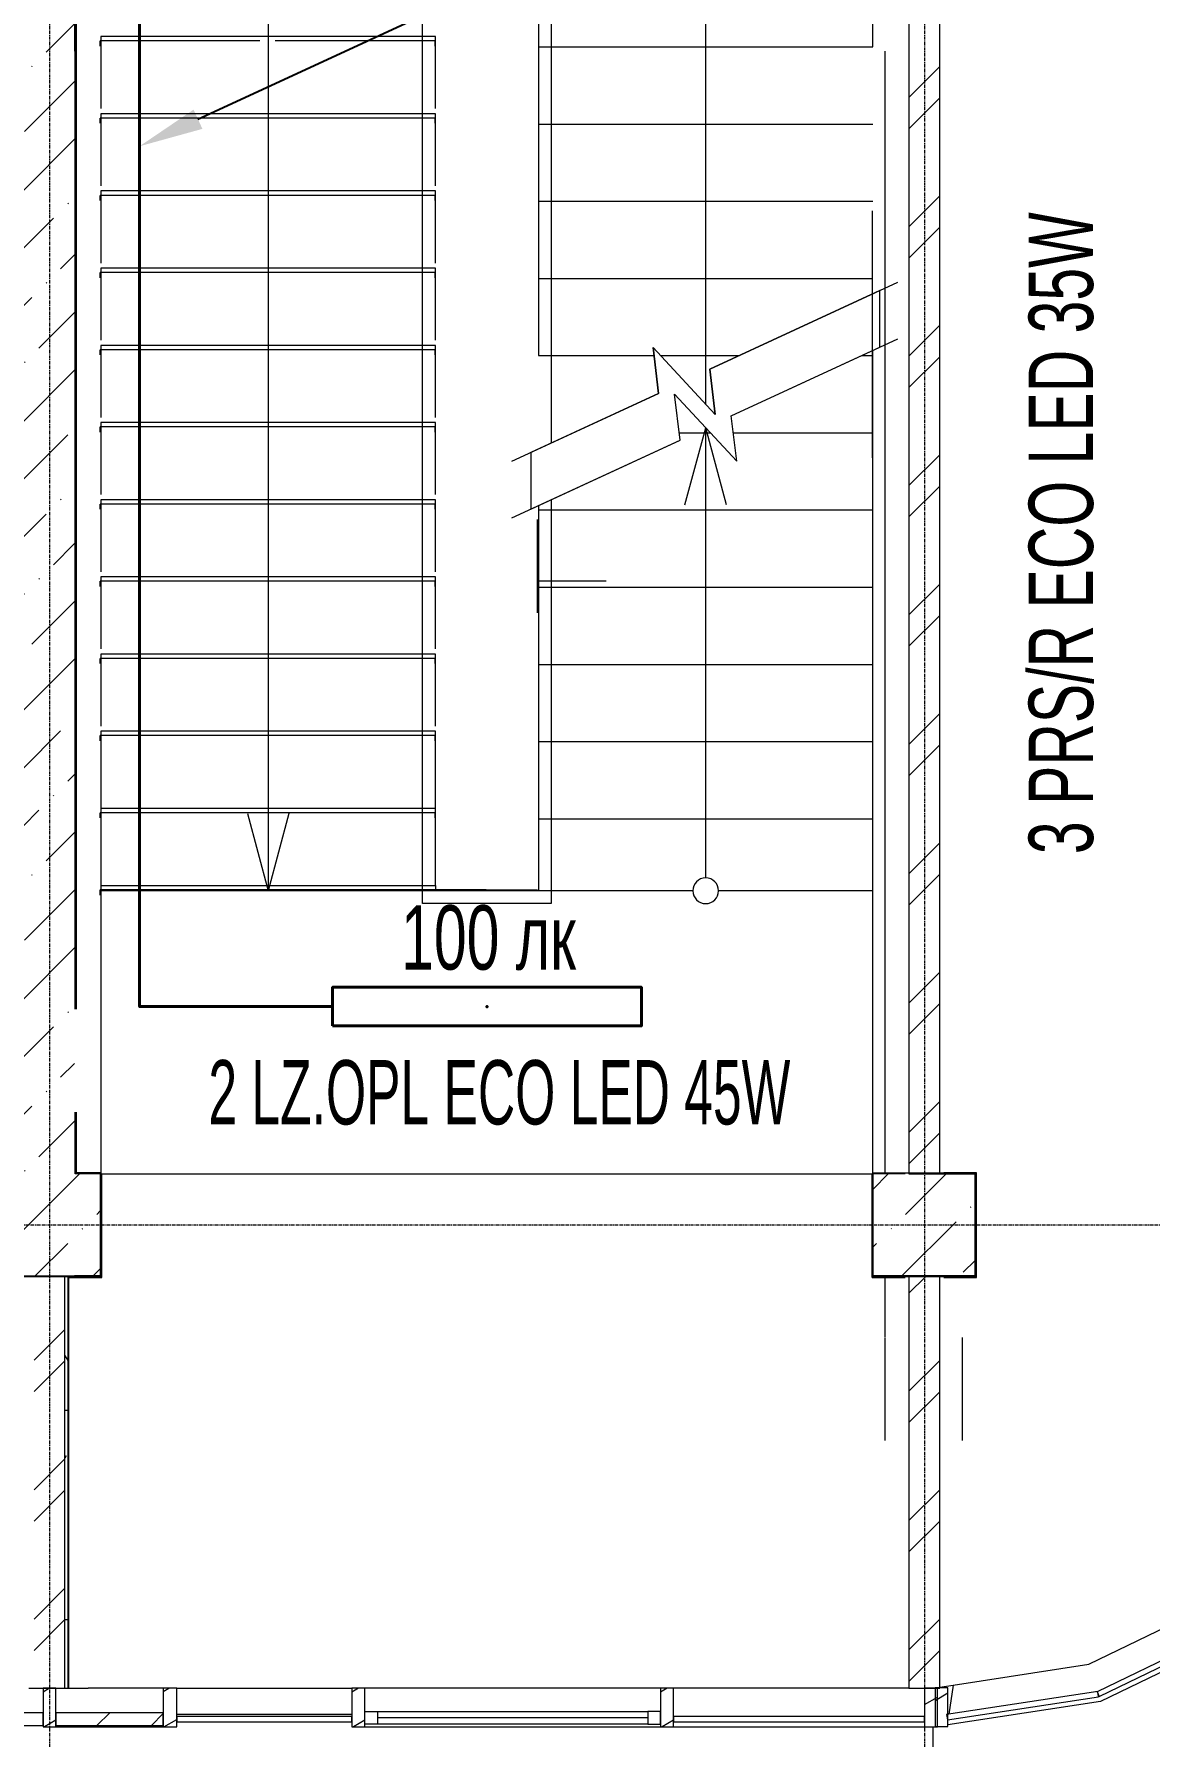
# Model space of a CAD drawing. Header units: metres. Extents: x 19799 to 227756, y -64119 to 286334.
# Drawn here: x 84003 to 88339, y -58775 to -52156 of the extents above; entities that cross this region are included whole.
import ezdxf
from ezdxf import colors
from ezdxf.entities.mleader import LeaderData, LeaderLine
from ezdxf.math import Vec2, Vec3

# ---------------------------------------------------------------- set-up
doc = ezdxf.new("R2010")
doc.units = ezdxf.units.M
doc.linetypes.add('ADSK_Линия сетки', pattern=[21, 12, -3, 3, -3])
doc.layers.add('A-DETL', color=7, linetype='Continuous', lineweight=5, true_color=0x00a600)
for name, color, linetype, lineweight in [('A-DETL-MBND', 7, 'Continuous', 5), ('A-DETL-THIN', 7, 'Continuous', 5), ('A-FLOR', 7, 'Continuous', 5), ('A-GLAZ', 7, 'Continuous', 5), ('A-GLAZ-CURT', 7, 'Continuous', 5), ('A-GLAZ-CWMG', 7, 'Continuous', 5), ('A-WALL', 7, 'Continuous', 5), ('A-WALL-PATT', 7, 'Continuous', 18), ('I-WALL', 7, 'Continuous', 5), ('nadpisi', 84, 'Continuous', 13), ('S-COLS', 7, 'Continuous', 5), ('S-GRID', 7, 'Continuous', 9), ('раб осв', 7, 'Continuous', 40), ('ЭЛ.сети', 5, 'Continuous', 100)]:
    doc.layers.add(name, color=color, linetype=linetype, lineweight=lineweight)
doc.styles.add('Arial', font='ARIALN.TTF', dxfattribs={"width": 0.8, "height": 2.5})
doc.styles.add('ISOPEUR', font='ARIALN.TTF')
pattern_1 = [(45, (0, 0), (84.19025, 308.69666), [396.875, -79.375, 3.353, -76.022])]
pattern_2 = [(45, (0, 0), (-251.4472, 251.4472), []), (45, (0, 381), (-251.4472, 251.4472), [])]
pattern_3 = [(45, (0, 0), (-106.06602, 106.06602), [])]
pattern_4 = [(0, (0, 0), (812.8, 203.2), [33.528, -576.072, 33.528, -576.072, -3251.2]), (0, (0, 0), (812.8, 203.2), [-1219.2, 33.528, -1185.672, 33.528, -576.072, -1422.4]), (0, (0, 0), (812.8, 203.2), [-3048, 33.528, -372.872, 33.528, -982.472]), (120, (304.8, 101.6), (-582.37636, 602.30545), [33.528, -576.072, 33.528, -576.072, -3251.2]), (120, (304.8, 101.6), (-582.37636, 602.30545), [-1219.2, 33.528, -1185.672, 33.528, -576.072, -1422.4]), (120, (304.8, 101.6), (-582.37636, 602.30545), [-3048, 33.528, -372.872, 33.528, -982.472]), (240, (406.4, 508), (-230.42364, -805.50545), [33.528, -576.072, 33.528, -576.072, -3251.2]), (240, (406.4, 508), (-230.42364, -805.50545), [-1219.2, 33.528, -1185.672, 33.528, -576.072, -1422.4]), (240, (406.4, 508), (-230.42364, -805.50545), [-3048, 33.528, -372.872, 33.528, -982.472])]

# ---------------------------------------------------------------- blocks, each defined once
blk = doc.blocks.new('Перекрытия 2 - Перекрытия 2-247100-2 этаж')
at = {"layer": 'A-FLOR', "lineweight": 20}
for p, q in [((53300, 2500), (53300, 2740.1)), ((53300, 2377.2), (53300, 2500)), ((53565.7, 2500), (53300, 2500))]:
    blk.add_line(p, q, dxfattribs=at)
blk = doc.blocks.new('Перекрытия 3 - Перекрытия 1-248223-2 этаж')
at = {"layer": 'A-FLOR', "lineweight": 20}
for p, q in [((51600, 4580), (51600, 4600)), ((52220.7, 4600), (51600, 4600)), ((52900, 4600), (52279.3, 4600)), ((52900, 4600), (52900, 4580)), ((51600, 4280), (51600, 4300)), ((52900, 4300), (51600, 4300)), ((52900, 4300), (52900, 4280)), ((51600, 3980), (51600, 4000)), ((52900, 4000), (51600, 4000)), ((52900, 4000), (52900, 3980)), ((51600, 3680), (51600, 3700)), ((52900, 3700), (51600, 3700)), ((52900, 3700), (52900, 3680)), ((51600, 3380), (51600, 3400)), ((52900, 3400), (51600, 3400)), ((52900, 3400), (52900, 3380)), ((51600, 3080), (51600, 3100)), ((52900, 3100), (51600, 3100)), ((52900, 3100), (52900, 3080)), ((51600, 2780), (51600, 2800)), ((52900, 2800), (51600, 2800)), ((52900, 2800), (52900, 2780)), ((51600, 2480), (51600, 2500)), ((52900, 2500), (51600, 2500)), ((52900, 2500), (52900, 2480)), ((51600, 2180), (51600, 2200)), ((52900, 2200), (51600, 2200)), ((52900, 2200), (52900, 2180)), ((51600, 1880), (51600, 1900)), ((52900, 1900), (51600, 1900)), ((52900, 1900), (52900, 1880)), ((51600, 1580), (51600, 1600)), ((52900, 1600), (51600, 1600)), ((52900, 1600), (52900, 1580)), ((51600, 1280), (51600, 1300)), ((53100, 1300), (51600, 1300))]:
    blk.add_line(p, q, dxfattribs=at)
blk = doc.blocks.new('Перекрытия 4 - Перекрытия 2-248267-2 этаж')
at = {"layer": 'A-FLOR', "lineweight": 20}
blk.add_line((53100, 1300), (53300, 1300), dxfattribs=at)
blk = doc.blocks.new('КДП АПК - КР_rvt-1-2 этаж')
at = {"layer": 'A-WALL-PATT', "lineweight": 5}
h = blk.add_hatch(dxfattribs=at)
h.set_pattern_fill('FP_137', color=256, style=0, pattern_type=2)
h.set_pattern_definition(pattern_1)
h.paths.add_polyline_path([(84037.5, -55945.6), (84162.7, -55945.6), (84162.7, -49845.6), (83962.7, -49845.6), (83962.7, -55945.6)], flags=0)
at = {"layer": 'S-COLS', "lineweight": 5}
h = blk.add_hatch(dxfattribs=at)
h.set_pattern_fill('FP_137', color=256, style=0, pattern_type=2)
h.set_pattern_definition(pattern_1)
h.paths.add_polyline_path([(84162.7, -56345.6), (84162.7, -55945.6), (83862.7, -55945.6), (83862.7, -56345.6), (84037.5, -56345.6)], flags=0)
h = blk.add_hatch(dxfattribs=at)
h.set_pattern_fill('FP_137', color=256, style=0, pattern_type=2)
h.set_pattern_definition(pattern_1)
h.paths.add_polyline_path([(84262.7, -56345.6), (84262.7, -55945.6), (84162.7, -55945.6), (84162.7, -56345.6)], flags=0)
h = blk.add_hatch(dxfattribs=at)
h.set_pattern_fill('FP_137', color=256, style=0, pattern_type=2)
h.set_pattern_definition(pattern_1)
h.paths.add_polyline_path([(87641.4, -56345.6), (87662.7, -56345.6), (87662.7, -55945.6), (87262.7, -55945.6), (87262.7, -56345.6)], flags=0)
at = {"layer": 'A-FLOR', "lineweight": 5}
for p, q in [((87312.7, -55945.6), (87312.7, -51585.6)), ((87262.7, -52205.6), (87262.7, -53165.2)), ((87312.7, -56582.6), (87312.7, -56345.6)), ((87312.7, -56985.6), (87312.7, -56585.6)), ((87612.7, -56585.6), (87612.7, -56985.6))]:
    blk.add_line(p, q, dxfattribs=at)
at = {"layer": 'I-WALL', "lineweight": 5}
blk.add_line((84162.7, -49845.6), (84162.7, -51585.6), dxfattribs=at)
at = {"layer": 'S-COLS', "lineweight": 5}
for p, q in [((84262.7, -55945.6), (84162.7, -55945.6)), ((87262.7, -55945.6), (87662.7, -55945.6)), ((87662.7, -56345.6), (87662.7, -55945.6)), ((83862.7, -56345.6), (84162.7, -56345.6)), ((84262.7, -56345.6), (84162.7, -56345.6)), ((87662.7, -56345.6), (87262.7, -56345.6))]:
    blk.add_line(p, q, dxfattribs=at)
at = {"lineweight": 5}
for name in ['Перекрытия 3 - Перекрытия 1-248223-2 этаж', 'Перекрытия 2 - Перекрытия 2-247100-2 этаж', 'Перекрытия 4 - Перекрытия 2-248267-2 этаж']:
    blk.add_blockref(name, (32662.7, -56145.6), dxfattribs=at)
blk = doc.blocks.new('Системная панель - Сплошная-1637678-2 этаж')
at = {"layer": 'A-GLAZ-CURT'}
h = blk.add_hatch(dxfattribs=at)
h.set_pattern_fill('FP_30', color=256, style=0, pattern_type=2)
h.set_pattern_definition(pattern_3)
h.paths.add_polyline_path([(83357.1, -58730.5), (84037.7, -58730.5), (84037.7, -58680.5), (83357.1, -58680.5)], flags=0)
at = {"layer": 'A-GLAZ-CURT', "lineweight": 13}
for p, q in [((84037.7, -58680.5), (83357.1, -58680.5)), ((83357.1, -58680.5), (83357.1, -58730.5)), ((84037.7, -58730.5), (84037.7, -58680.5)), ((83357.1, -58730.5), (84037.7, -58730.5))]:
    blk.add_line(p, q, dxfattribs=at)
blk = doc.blocks.new('Системная панель - С остеклением-1637639-2 этаж')
at = {"layer": 'A-GLAZ-CURT', "lineweight": 13}
for p, q in [((74437.7, -58695.5), (73757.1, -58695.5)), ((73757.1, -58695.5), (73757.1, -58715.5)), ((74437.7, -58715.5), (74437.7, -58695.5)), ((73757.1, -58715.5), (74437.7, -58715.5))]:
    blk.add_line(p, q, dxfattribs=at)
blk = doc.blocks.new('Системная панель - С остеклением-1636902-2 этаж')
at = {"layer": 'A-GLAZ-CURT', "lineweight": 13}
for p, q in [((487.7, 10), (-487.7, 10)), ((-487.7, 10), (-487.7, -10)), ((487.7, -10), (487.7, 10)), ((-487.7, -10), (487.7, -10))]:
    blk.add_line(p, q, dxfattribs=at)
blk = doc.blocks.new('Прямоугольный импост - 50 x 150мм-1636897-2 этаж')
at = {"layer": 'A-GLAZ-CWMG'}
h = blk.add_hatch(dxfattribs=at)
h.set_pattern_fill('FP_55', color=256, style=0, pattern_type=2)
h.set_pattern_definition([(150, (84062.65, 58705.49), (-60, -103.92305), [])])
h.paths.add_polyline_path([(25, -30), (-25, -30), (-25, 120), (25, 120)], flags=0)
at = {"layer": 'A-GLAZ-CWMG', "lineweight": 18}
for p, q in [((-25, -30), (-25, 120)), ((-25, 120), (25, 120)), ((25, 120), (25, -30)), ((25, -30), (-25, -30))]:
    blk.add_line(p, q, dxfattribs=at)
blk = doc.blocks.new('Прямоугольный импост - 50 x 150мм-V41-2 этаж')
at = {"layer": 'A-GLAZ-CWMG'}
h = blk.add_hatch(dxfattribs=at)
h.set_pattern_fill('FP_56', color=256, style=0, pattern_type=2)
h.set_pattern_definition([(150, (85262.65, 58705.49), (-60, -103.92305), [])])
h.paths.add_polyline_path([(25, -30), (-25, -30), (-25, 120), (25, 120)], flags=0)
at = {"layer": 'A-GLAZ-CWMG', "lineweight": 18}
for p, q in [((-25, -30), (-25, 120)), ((-25, 120), (25, 120)), ((25, 120), (25, -30)), ((25, -30), (-25, -30))]:
    blk.add_line(p, q, dxfattribs=at)
blk = doc.blocks.new('Прямоугольный импост - 50 x 150мм-1636904-2 этаж')
at = {"layer": 'A-GLAZ-CWMG'}
h = blk.add_hatch(dxfattribs=at)
h.set_pattern_fill('FP_57', color=256, style=0, pattern_type=2)
h.set_pattern_definition([(30, (-87513.05, 58705.49), (-60, 103.92305), [])])
h.paths.add_polyline_path([(0, -30), (0, 120), (-50, 120), (-50, -30)], flags=0)
at = {"layer": 'A-GLAZ-CWMG', "lineweight": 18}
for p, q in [((0, 120), (-50, 120)), ((-50, 120), (-50, -30)), ((0, -30), (0, 120)), ((-50, -30), (0, -30))]:
    blk.add_line(p, q, dxfattribs=at)
blk = doc.blocks.new('Прямоугольный импост - 50 x 150мм-1636032-2 этаж')
at = {"layer": 'A-DETL-MBND'}
for p, q in [((87402.7, -58585.5), (86487.7, -58585.5)), ((86487.7, -58735.5), (87463.1, -58735.5))]:
    blk.add_line(p, q, dxfattribs=at)
blk = doc.blocks.new('M_Тент витража777 - M_Тент витража одинарное справо-2392832-2 этаж')
at = {"layer": 'A-GLAZ', "lineweight": 13}
for p, q in [((-525, 20), (-575, 20)), ((-575, 20), (-575, -30)), ((-575, -30), (-575, 20)), ((-525, -30), (-525, 20)), ((525, -30), (525, 20)), ((525, 20), (575, 20)), ((575, 20), (575, -30)), ((575, 20), (575, -30)), ((-575, -30), (-525, -30)), ((-525, -4.6), (525, -4.6)), ((575, -30), (525, -30))]:
    blk.add_line(p, q, dxfattribs=at)
at = {"layer": 'A-GLAZ'}
for p, q in [((-525, 20), (525, 20)), ((525, -30), (-525, -30))]:
    blk.add_line(p, q, dxfattribs=at)
blk = doc.blocks.new('Прямоугольный импост - 50 x 150мм-1003911-2 этаж')
at = {"layer": 'A-DETL-MBND'}
for p, q in [((34837.7, -40435.7), (33687.7, -40435.7)), ((33687.7, -40585.7), (34837.7, -40585.7))]:
    blk.add_line(p, q, dxfattribs=at)
blk = doc.blocks.new('Прямоугольный импост - 50 x 150мм-V56-2 этаж')
at = {"layer": 'A-GLAZ-CWMG'}
h = blk.add_hatch(dxfattribs=at)
h.set_pattern_fill('FP_69', color=256, style=0, pattern_type=2)
h.set_pattern_definition([(150, (86462.65, 58705.49), (-60, -103.92305), [])])
h.paths.add_polyline_path([(25, -30), (-25, -30), (-25, 120), (25, 120)], flags=0)
at = {"layer": 'A-GLAZ-CWMG', "lineweight": 18}
for p, q in [((-25, -30), (-25, 120)), ((-25, 120), (25, 120)), ((25, 120), (25, -30)), ((25, -30), (-25, -30))]:
    blk.add_line(p, q, dxfattribs=at)
blk = doc.blocks.new('Прямоугольный импост - 50 x 150мм 2-1634077-2 этаж')
at = {"layer": 'A-GLAZ-CWMG'}
h = blk.add_hatch(dxfattribs=at)
h.set_pattern_fill('FP_95', color=256, style=0, pattern_type=2)
h.set_pattern_definition([(201.326, (77646.43, -71230.06), (43.64088, -111.78316), [])])
h.paths.add_polyline_path([(0.5, 28.5), (-48.9, 35.9), (-71.3, -112.4), (-21.9, -119.9), (-11.1, -48.7)], flags=0)
at = {"layer": 'A-GLAZ-CWMG', "lineweight": 18}
for p, q in [((-48.9, 35.9), (-71.3, -112.4)), ((0.5, 28.5), (-48.9, 35.9)), ((-21.9, -119.9), (0.5, 28.5)), ((-71.3, -112.4), (-21.9, -119.9))]:
    blk.add_line(p, q, dxfattribs=at)
blk = doc.blocks.new('Системная панель - С остеклением-1634078-2 этаж')
at = {"layer": 'A-GLAZ-CURT', "lineweight": 13}
for p, q in [((297.1, 10), (-297.1, 10)), ((-297.1, 10), (-297.1, -10)), ((297.1, -10), (297.1, 10)), ((-297.1, -10), (297.1, -10))]:
    blk.add_line(p, q, dxfattribs=at)
blk = doc.blocks.new('Прямоугольный импост - 50 x 150мм-1635689-2 этаж')
at = {"layer": 'A-DETL-MBND'}
for p, q in [((87574.7, -58572.8), (88101.9, -58492.4)), ((87574.7, -58572.8), (87557.7, -58686.7)), ((88146.9, -58637.3), (87554.3, -58727.7)), ((87554.6, -58707.4), (87554.3, -58709.5))]:
    blk.add_line(p, q, dxfattribs=at)
blk = doc.blocks.new('Системная панель - С остеклением-1634080-2 этаж')
at = {"layer": 'A-GLAZ-CURT', "lineweight": 13}
for p, q in [((312.3, 10), (-312.3, 10)), ((-312.3, 10), (-312.3, -10)), ((312.3, -10), (312.3, 10)), ((-312.3, -10), (312.3, -10))]:
    blk.add_line(p, q, dxfattribs=at)
blk = doc.blocks.new('Прямоугольный импост - 50 x 150мм-1635692-2 этаж')
at = {"layer": 'A-DETL-MBND'}
for p, q in [((88101.9, -58492.4), (88631.2, -58236.2)), ((88634.1, -58240.5), (88631.2, -58236.2)), ((88717, -58361.4), (88146.9, -58637.3))]:
    blk.add_line(p, q, dxfattribs=at)
blk = doc.blocks.new('Системная панель - Сплошная-V117-2 этаж')
at = {"layer": 'A-GLAZ-CURT'}
h = blk.add_hatch(dxfattribs=at)
h.set_pattern_fill('FP_30', color=256, style=0, pattern_type=2)
h.set_pattern_definition(pattern_3)
h.paths.add_polyline_path([(84087.7, -58730.5), (84505, -58730.5), (84505, -58680.5), (84087.7, -58680.5)], flags=0)
at = {"layer": 'A-GLAZ-CURT', "lineweight": 13}
for p, q in [((84505, -58680.5), (84087.7, -58680.5)), ((84087.7, -58680.5), (84087.7, -58730.5)), ((84505, -58730.5), (84505, -58680.5)), ((84087.7, -58730.5), (84505, -58730.5))]:
    blk.add_line(p, q, dxfattribs=at)
blk = doc.blocks.new('LZ.OPL ECO LED')
at = {"color": 0, "lineweight": 40, "ltscale": 100}
blk.add_point((-484366.7, 7962), dxfattribs=at)
at = {"layer": 'раб осв', "color": 5, "lineweight": 40}
blk.add_lwpolyline([(-484966.7, 7887), (-483766.7, 7887), (-483766.7, 8037), (-484966.7, 8037)], close=True, dxfattribs=at)

msp = doc.modelspace()

# ---------------------------------------------------------------- hatches: boundary and pattern name
at = {"layer": 'A-GLAZ-CWMG'}
h = msp.add_hatch(dxfattribs=at)
h.set_pattern_fill('FP_31', color=256, style=0, pattern_type=2)
h.set_pattern_definition([(30, (0, 0), (-60, 103.92305), [])])
h.paths.add_polyline_path([(84552.3072, -58735.4621), (84557.1109, -58735.4621), (84557.1109, -58585.4621), (84505.017, -58585.4621), (84505.017, -58735.4621)], flags=0)
at = {"layer": 'A-WALL-PATT', "lineweight": 5}
h = msp.add_hatch(dxfattribs=at)
h.set_pattern_fill('FP_1', color=256, style=0, pattern_type=2)
h.set_pattern_definition(pattern_2)
h.paths.add_polyline_path([(87522.6532, -56585.6443), (87522.6532, -50485.6443), (87402.6532, -50485.6443), (87402.6532, -56585.6443)], flags=0)
h = msp.add_hatch(dxfattribs=at)
h.set_pattern_fill('FP_40', color=256, style=0, pattern_type=2)
h.set_pattern_definition(pattern_4)
h.paths.add_polyline_path([(84262.6532, -56585.6443), (84262.6532, -56582.6443), (84165.6532, -56582.6443), (84165.6532, -56585.6443)], flags=0)
h = msp.add_hatch(dxfattribs=at)
h.set_pattern_fill('FP_1', color=256, style=0, pattern_type=2)
h.set_pattern_definition(pattern_2)
h.paths.add_polyline_path([(84122.6532, -58585.4621), (84122.6532, -56985.6443), (84002.6532, -56985.6443), (84002.6532, -58585.4621)], flags=0)
h = msp.add_hatch(dxfattribs=at)
h.set_pattern_fill('FP_40', color=256, style=0, pattern_type=2)
h.set_pattern_definition(pattern_4)
h.paths.add_polyline_path([(84122.6532, -58585.4621), (84134.6532, -58585.4621), (84134.6532, -56985.6443), (84122.6532, -56985.6443), (84122.6532, -57275.8297)], flags=0)
h = msp.add_hatch(dxfattribs=at)
h.set_pattern_fill('FP_40', color=256, style=0, pattern_type=2)
h.set_pattern_definition(pattern_4)
h.paths.add_polyline_path([(84134.6532, -58585.4621), (84137.6532, -58585.4621), (84137.6532, -56988.6443), (84134.6532, -56988.6443), (84134.6532, -57275.8297)], flags=0)
h = msp.add_hatch(dxfattribs=at)
h.set_pattern_fill('FP_1', color=256, style=0, pattern_type=2)
h.set_pattern_definition(pattern_2)
h.paths.add_polyline_path([(87522.6532, -58585.4621), (87522.6532, -56985.6443), (87402.6532, -56985.6443), (87402.6532, -58585.4621)], flags=0)

# ---------------------------------------------------------------- linework, layer by layer
at = {"layer": 'A-DETL', "color": 7, "lineweight": 18}
for p, q in [((86612.6532, -53594.6922), (86612.6532, -51585.6443)), ((84912.6532, -51635.6443), (84912.6532, -55485.6443)), ((86628.3331, -53458.5055), (87359.6532, -53120.3437)), ((86712.2735, -53640.0379), (87359.6532, -53340.69)), ((86429.4426, -53552.6453), (86408.0638, -53373.9194)), ((86408.0638, -53373.9194), (86649.3617, -53634.3044)), ((86649.3617, -53634.3044), (86628.3331, -53458.5055)), ((85859.8664, -53816.0169), (86429.4426, -53552.6453)), ((86513.383, -53734.1777), (86492.0043, -53555.4518)), ((86492.0043, -53555.4518), (86733.3021, -53815.8368)), ((86733.3021, -53815.8368), (86712.2735, -53640.0379)), ((85859.8664, -54036.3632), (86513.383, -53734.1777)), ((86532.2684, -53985.6443), (86612.6532, -53685.6443)), ((86612.6532, -55435.6443), (86612.6532, -53685.6443)), ((86693.038, -53985.6443), (86612.6532, -53685.6443)), ((84832.2684, -55185.6443), (84912.6532, -55485.6443)), ((84993.038, -55185.6443), (84912.6532, -55485.6443)), ((86562.6532, -55485.6443), (84262.6532, -55485.6443)), ((84262.6532, -55485.6443), (84262.6532, -56585.6443)), ((87262.6532, -55485.6443), (86662.6532, -55485.6443)), ((87262.6532, -56585.6443), (87262.6532, -55485.6443)), ((84262.6532, -56585.6443), (87262.6532, -56585.6443))]:
    msp.add_line(p, q, dxfattribs=at)
for start, end in [(360, 180), (180, 0)]:
    msp.add_arc((86612.6532, -55485.6443), 50, start, end, dxfattribs=at)
at = {"layer": 'A-DETL-MBND'}
for p, q in [((84557.1109, -58685.6443), (85237.6532, -58685.6443)), ((87495.5434, -58735.4621), (87495.5434, -59585.6443))]:
    msp.add_line(p, q, dxfattribs=at)
for radius, start, end in [(3050, 270, 339.0257967), (2150, 271.56653968, 271.67153272)]:
    msp.add_arc((87495.5434, -56535.6443), radius, start, end, dxfattribs=at)
at = {"layer": 'A-DETL-THIN'}
for p, q in [((85512.6532, -55535.6443), (85512.6532, -51535.6443)), ((86012.6532, -51535.6443), (86012.6532, -53745.3684)), ((86012.6532, -53965.7147), (86012.6532, -55535.6443)), ((86012.6532, -55535.6443), (85512.6532, -55535.6443))]:
    msp.add_line(p, q, dxfattribs=at)
at = {"layer": 'A-DETL-THIN', "color": 7, "true_color": 0xffffff}
for p, q in [((87289.3653, -53152.8447), (86628.3331, -53458.5055)), ((87289.3653, -53373.1911), (87289.3653, -53152.8447)), ((86649.3617, -53634.3044), (86408.0638, -53373.9194)), ((86408.0638, -53373.9194), (86429.4426, -53552.6453)), ((86712.2735, -53640.0379), (87289.3653, -53373.1911)), ((86628.3331, -53458.5055), (86649.3617, -53634.3044)), ((86429.4426, -53552.6453), (85932.6532, -53782.3603)), ((86513.383, -53734.1777), (86492.0043, -53555.4518)), ((86492.0043, -53555.4518), (86733.3021, -53815.8368)), ((86733.3021, -53815.8368), (86712.2735, -53640.0379)), ((85932.6532, -54002.7067), (86513.383, -53734.1777)), ((85932.6532, -53782.3603), (85932.6532, -54002.7067))]:
    msp.add_line(p, q, dxfattribs=at)
at = {"layer": 'A-FLOR', "lineweight": 18}
for p, q in [((85962.634, -51905.5671), (85962.634, -52205.5573)), ((87262.634, -52205.5573), (87262.634, -51905.5671)), ((85562.6734, -52165.6541), (84262.6734, -52165.6541)), ((84262.6734, -52165.6541), (84262.6734, -52445.6443)), ((85562.6734, -52445.6443), (85562.6734, -52165.6541)), ((85962.634, -52205.5573), (87262.634, -52205.5573)), ((85962.6362, -52205.5573), (85962.6362, -52505.5476)), ((85562.6712, -52465.6443), (84262.6712, -52465.6443)), ((84262.6712, -52465.6443), (84262.6712, -52745.6443)), ((85562.6712, -52745.6443), (85562.6712, -52465.6443)), ((85962.6362, -52505.5476), (87262.6362, -52505.5476)), ((85962.6385, -52505.5476), (85962.6385, -52805.5573)), ((85562.6689, -52765.6541), (84262.6689, -52765.6541)), ((84262.6689, -52765.6541), (84262.6689, -53045.6443)), ((85562.6689, -53045.6443), (85562.6689, -52765.6541)), ((85962.6385, -52805.5573), (87262.6385, -52805.5573)), ((85962.6407, -52805.5573), (85962.6407, -53105.5476)), ((85562.6667, -53065.6443), (84262.6667, -53065.6443)), ((84262.6667, -53065.6443), (84262.6667, -53345.6443)), ((85562.6667, -53345.6443), (85562.6667, -53065.6443)), ((85962.6407, -53105.5476), (87262.6407, -53105.5476)), ((85962.643, -53105.5476), (85962.643, -53405.5573)), ((85562.6644, -53365.6541), (84262.6644, -53365.6541)), ((84262.6644, -53365.6541), (84262.6644, -53645.6443)), ((85562.6644, -53645.6443), (85562.6644, -53365.6541)), ((85962.643, -53405.5573), (86411.8483, -53405.5573)), ((86437.3826, -53405.5573), (86742.8406, -53405.5573)), ((87219.369, -53405.5573), (87262.643, -53405.5573)), ((87262.643, -53405.5573), (87262.643, -53385.5475)), ((87262.6452, -53705.5573), (87262.6452, -53405.5573)), ((85562.6622, -53665.6443), (84262.6622, -53665.6443)), ((84262.6622, -53665.6443), (84262.6622, -53945.6443)), ((85562.6622, -53945.6443), (85562.6622, -53665.6443)), ((86509.9595, -53705.5573), (86631.1065, -53705.5573)), ((86720.1108, -53705.5573), (87262.6452, -53705.5573)), ((87262.6475, -54005.5671), (87262.6475, -53705.5573)), ((85562.6599, -53965.6541), (84262.6599, -53965.6541)), ((84262.6599, -53965.6541), (84262.6599, -54245.6443)), ((85562.6599, -54245.6443), (85562.6599, -53965.6541)), ((85962.6475, -53988.8373), (85962.6475, -54005.5671)), ((85962.6475, -54005.5671), (87262.6475, -54005.5671)), ((85962.6497, -54005.5671), (85962.6497, -54305.5573)), ((87262.6497, -54305.5573), (87262.6497, -54005.5671)), ((85562.6577, -54265.6443), (84262.6577, -54265.6443)), ((84262.6577, -54265.6443), (84262.6577, -54545.6443)), ((85562.6577, -54545.6443), (85562.6577, -54265.6443)), ((85962.6497, -54305.5573), (87262.6497, -54305.5573)), ((85962.652, -54305.5573), (85962.652, -54605.5671)), ((87262.652, -54605.5671), (87262.652, -54305.5573)), ((85562.6554, -54565.6541), (84262.6554, -54565.6541)), ((84262.6554, -54565.6541), (84262.6554, -54845.6443)), ((85562.6554, -54845.6443), (85562.6554, -54565.6541)), ((85962.652, -54605.5671), (87262.652, -54605.5671)), ((85962.6542, -54605.5671), (85962.6542, -54905.5573)), ((87262.6542, -54905.5573), (87262.6542, -54605.5671)), ((85562.6532, -54865.6443), (84262.6532, -54865.6443)), ((84262.6532, -54865.6443), (84262.6532, -55465.6316)), ((85562.6532, -55465.6316), (85562.6532, -54865.6443)), ((85962.652, -54905.5573), (85962.652, -55205.5671)), ((85962.6542, -54905.5573), (87262.6542, -54905.5573)), ((87262.652, -55205.5671), (87262.652, -54905.5573)), ((85562.6532, -55165.6443), (84262.6532, -55165.6443)), ((85962.652, -55205.5671), (87262.652, -55205.5671)), ((85962.6542, -55205.5671), (85962.6542, -55485.6443)), ((87262.6542, -55485.6443), (87262.6542, -55205.5671)), ((84259.7672, -56585.6443), (84259.7672, -56985.4621)), ((87522.6532, -56585.6443), (87537.6532, -56585.6443)), ((84259.7672, -56985.4621), (84122.6532, -56985.4621)), ((87402.6532, -56985.6443), (87387.6532, -56985.6443)), ((87537.6532, -56985.6443), (87522.6532, -56985.6443)), ((87522.6532, -58580.7678), (87574.6531, -58572.835)), ((84137.6532, -58585.4621), (84212.5966, -58585.4621)), ((84557.1109, -58585.4621), (85237.6532, -58585.4621))]:
    msp.add_line(p, q, dxfattribs=at)
at = {"layer": 'A-GLAZ-CWMG'}
for p, q in [((84505.017, -58585.4621), (84212.5966, -58585.4621)), ((84087.6532, -58735.4621), (84505.017, -58735.4621))]:
    msp.add_line(p, q, dxfattribs=at)
at = {"layer": 'A-GLAZ-CWMG', "lineweight": 18}
for p, q in [((84505.017, -58585.4621), (84505.017, -58735.4621)), ((84557.1109, -58585.4621), (84505.017, -58585.4621)), ((84557.1109, -58735.4621), (84557.1109, -58585.4621)), ((84505.017, -58735.4621), (84557.1109, -58735.4621))]:
    msp.add_line(p, q, dxfattribs=at)
at = {"layer": 'A-WALL'}
for p, q in [((87402.6532, -50488.6443), (87402.6532, -56585.6443)), ((87522.6532, -56585.6443), (87522.6532, -50485.6443)), ((84162.6532, -55945.6443), (84162.6532, -51585.6443)), ((84165.6532, -51585.6443), (84165.6532, -55945.6443)), ((84262.653, -55465.6316), (85562.653, -55465.6316)), ((84262.653, -55465.6316), (84262.653, -55485.6316)), ((85562.653, -55465.6316), (85562.653, -55485.6316)), ((84162.6532, -56582.6443), (84162.6532, -56345.6443)), ((84165.6532, -56345.6443), (84165.6532, -56582.6443)), ((84162.6532, -56582.6443), (84165.6532, -56582.6443)), ((84134.6532, -58585.4621), (84134.6532, -56985.6443)), ((87402.6532, -56985.6443), (87402.6532, -58585.4621)), ((87522.6532, -58585.4621), (87522.6532, -56985.6443))]:
    msp.add_line(p, q, dxfattribs=at)
at = {"layer": 'A-WALL', "lineweight": 18}
for p, q in [((84162.6532, -56585.6443), (84162.6532, -56582.6443)), ((84262.6532, -56585.6443), (84162.6532, -56585.6443)), ((84165.6532, -56582.6443), (84262.6532, -56582.6443)), ((84262.6532, -56585.6443), (84262.6532, -56985.6443)), ((84265.6532, -56988.6443), (84265.6532, -56585.6443)), ((87259.6532, -56988.6443), (87259.6532, -56585.6443)), ((87262.6532, -56582.6443), (87387.6532, -56582.6443)), ((87262.6532, -56585.6443), (87262.6532, -56985.6443)), ((87387.6532, -56585.6443), (87262.6532, -56585.6443)), ((87402.6532, -56585.6443), (87522.6532, -56585.6443)), ((87665.6532, -56582.6443), (87537.6532, -56582.6443)), ((87537.6532, -56585.6443), (87662.6532, -56585.6443)), ((87662.6532, -56585.6443), (87662.6532, -56985.6443)), ((87665.6532, -56988.6443), (87665.6532, -56582.6443)), ((84262.6532, -56985.6443), (83862.6532, -56985.6443)), ((84122.6532, -58585.4621), (84122.6532, -56985.6443)), ((84137.6532, -56988.6443), (84265.6532, -56988.6443)), ((84137.6532, -58585.4621), (84137.6532, -56988.6443)), ((87259.6532, -56988.6443), (87387.6532, -56988.6443)), ((87387.6532, -56985.6443), (87262.6532, -56985.6443)), ((87522.6532, -56985.6443), (87402.6532, -56985.6443)), ((87662.6532, -56985.6443), (87537.6532, -56985.6443)), ((87537.6532, -56988.6443), (87665.6532, -56988.6443)), ((83982.6532, -58585.4621), (84137.6532, -58585.4621)), ((87402.6532, -58585.4621), (87522.6532, -58585.4621))]:
    msp.add_line(p, q, dxfattribs=at)
at = {"layer": 'S-GRID', "linetype": 'ADSK_Линия сетки'}
for p, q in [((84062.6532, -38095.4453), (84062.6532, -63301.3643)), ((87462.6532, -38095.4453), (87462.6532, -63301.3643)), ((95007.6236, -56785.6443), (31950.4397, -56785.6443))]:
    msp.add_line(p, q, dxfattribs=at)
at = {"layer": 'раб осв', "color": 0, "lineweight": 40}
msp.add_lwpolyline([(83037.6532, -52105.6443), (83712.6532, -52105.6443), (83712.6532, -49920.6443), (84412.6532, -49920.6443), (84412.6532, -49920.6443), (84412.6532, -55935.6443), (85162.8746, -55935.6443)], dxfattribs=at)

# ---------------------------------------------------------------- block references
at = {"lineweight": 5}
msp.add_blockref('КДП АПК - КР_rvt-1-2 этаж', (-3, -637), dxfattribs=at)
at = {"layer": 'A-GLAZ', "rotation": 180}
msp.add_blockref('M_Тент витража777 - M_Тент витража одинарное справо-2392832-2 этаж', (85862.6532, -58705.4854), dxfattribs=at)
at = {"layer": 'A-GLAZ-CURT'}
for name, p, rotation in [('Системная панель - С остеклением-1634080-2 этаж', (88418.9872, -58472.2825), 25.82466754265279), ('Системная панель - С остеклением-1634078-2 этаж', (87844.2164, -58653.1239), 8.673857747398646), ('Системная панель - С остеклением-1636902-2 этаж', (86975.3519, -58705.4854), 180)]:
    msp.add_blockref(name, p, dxfattribs=dict(at, rotation=rotation))
for name, p in [('Системная панель - Сплошная-1637678-2 этаж', (0, 0)), ('Системная панель - Сплошная-V117-2 этаж', (0, 0)), ('Системная панель - С остеклением-1637639-2 этаж', (10800, 0))]:
    msp.add_blockref(name, p, dxfattribs=at)
at = {"layer": 'A-GLAZ-CWMG'}
for name, p in [('Прямоугольный импост - 50 x 150мм-1635692-2 этаж', (0, 0)), ('Прямоугольный импост - 50 x 150мм-1635689-2 этаж', (0, 0)), ('Прямоугольный импост - 50 x 150мм-1636032-2 этаж', (0, 0)), ('Прямоугольный импост - 50 x 150мм-1636904-2 этаж', (87513.0507, -58705.4854))]:
    msp.add_blockref(name, p, dxfattribs=at)
for name, p, rotation in [('Прямоугольный импост - 50 x 150мм 2-1634077-2 этаж', (87500.5617, -58705.55), 188.6738577473986), ('Прямоугольный импост - 50 x 150мм-1003911-2 этаж', (120125.3064, -99171.1297), 180)]:
    msp.add_blockref(name, p, dxfattribs=dict(at, rotation=rotation))
at = {"layer": 'A-GLAZ-CWMG', "extrusion": (0, 0, -1)}
for name, p in [('Прямоугольный импост - 50 x 150мм-1636897-2 этаж', (-84062.6532, -58705.4854)), ('Прямоугольный импост - 50 x 150мм-V41-2 этаж', (-85262.6532, -58705.4854)), ('Прямоугольный импост - 50 x 150мм-V56-2 этаж', (-86462.6532, -58705.4854))]:
    msp.add_blockref(name, p, dxfattribs=at)
at = {"layer": 'раб осв', "color": 0, "lineweight": 40}
msp.add_blockref('LZ.OPL ECO LED', (570129.5561, -63897.6498), dxfattribs=at)

# ---------------------------------------------------------------- texts
at = {"layer": 'nadpisi', "color": 7, "insert": (87994.7656, -54095.7603), "char_height": 250, "width": 4381.630306, "attachment_point": 5, "rotation": 90, "style": 'Arial'}
msp.add_mtext('3 PRS/R ECO LED 35W', dxfattribs=at)
at = {"layer": 'nadpisi', "color": 7, "char_height": 250, "style": 'Arial'}
for s, insert, width, attachment_point in [('100 лк', (85428.9743, -55542.0801), 1402.065175, 1), ('{\\W0.7;2 LZ.OPL ECO LED 45W} ', (85810.943, -56270.6014), 4071.739806, 5)]:
    msp.add_mtext(s, dxfattribs=dict(at, insert=insert, width=width, attachment_point=attachment_point))

# ---------------------------------------------------------------- next in the draw order: leaders
at = {"layer": 'ЭЛ.сети', "color": 0, "lineweight": 5}
ml = msp.add_multileader_mtext('Standard', dxfattribs=at)
ml.set_content('{\\fArial|b0|i0|c204|p34;гр.3-11}', style='ISOPEUR')
ml.set_leader_properties()
ml.build(insert=Vec2(0, 0))
ml.multileader.update_dxf_attribs({"text_left_attachment_type": 6, "text_right_attachment_type": 6, "dogleg_length": 100, "arrow_head_size": 250})
ctx = ml.context
ctx.base_point, ctx.char_height, ctx.arrow_head_size, ctx.landing_gap_size, ctx.plane_origin, ctx.plane_x_axis, ctx.plane_y_axis = Vec3(85732.9063, -52067.933), 250, 250, 37.4122, Vec3(24414.4114, -9321.216), Vec3(0.999998436, 0.001768603), Vec3(-0.001768603, 0.999998436)
ctx.left_attachment, ctx.right_attachment = 6, 6
notes = []
notes.append((ctx, [(0, (1, 1, 0), (85545.8458, -52068.2638), (0.999998436, 0.001768603), 187.0608, [(0, [(84412.6532, -52591.7329)], 0, [])])]))
ctx.mtext.insert, ctx.mtext.text_direction, ctx.mtext.rotation, ctx.mtext.line_spacing_factor, ctx.mtext.flow_direction = Vec3(85769.7535, -51748.4608), Vec3(0.999998436, 0.001768603), 0.001768604, 0.8, 5
ctx.mtext.has_bg_fill, ctx.mtext.bg_color, ctx.mtext.bg_scale_factor, ctx.mtext.bg_transparency, ctx.mtext.use_window_bg_color = 1, -1073741824, 1, 0, 1
for ctx, leaders in notes:
    for number, flags, end, landing, length, lines in leaders:
        leader = LeaderData()
        leader.index, (leader.has_last_leader_line, leader.has_dogleg_vector, leader.attachment_direction) = number, flags
        leader.last_leader_point, leader.dogleg_vector, leader.dogleg_length = Vec3(end), Vec3(landing), length
        for number, points, colour, breaks in lines:
            line = LeaderLine()
            line.index, line.vertices, line.color, line.breaks = number, Vec3.list(points), colors.encode_raw_color(colour), breaks
            leader.lines.append(line)
        ctx.leaders.append(leader)

doc.saveas('drawing.dxf')
